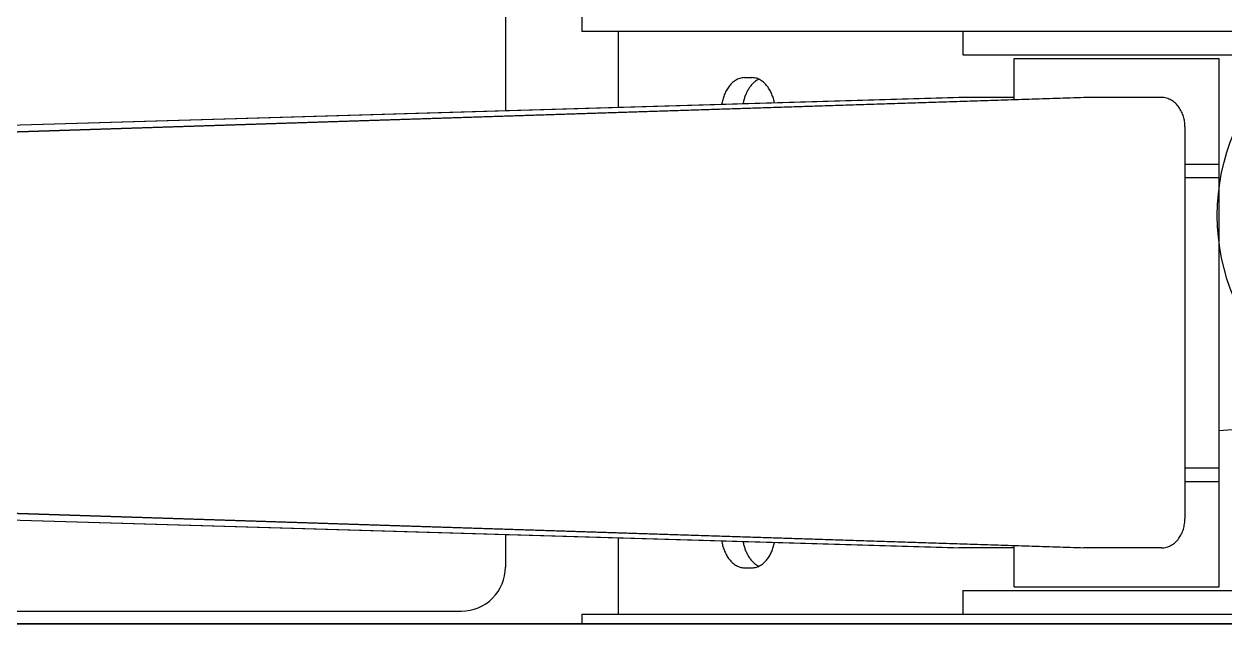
# Model space of a CAD drawing. Extents: x -121210 to 57230, y 84783 to 157800.
# Drawn here: x -101536 to -100656, y 146917 to 147358 of the extents above; entities that cross this region are included whole.
import ezdxf

# ---------------------------------------------------------------- set-up
doc = ezdxf.new("R2010")
doc.units = 0
doc.header["$MEASUREMENT"] = 0
doc.layers.get('0').update_dxf_attribs({"linetype": 'CONTINUOUS'})

# ---------------------------------------------------------------- blocks, each defined once
blk = doc.blocks.new('A$C09AE4EDA')
for p, q in [((4126.95, 1656.76), (4126.95, 1558.14)), ((4182.86, 1640.09), (4182.86, 1616.44)), ((4674.48, 1616.44), (4182.86, 1616.44)), ((4209.73, 1616.44), (4209.73, 1560.58)), ((4462.39, 1616.44), (4462.39, 1599.24)), ((4462.39, 1599.24), (4661.28, 1599.24)), ((4500.01, 1596.55), (4650.53, 1596.55)), ((4500.02, 1566.4), (4500.02, 1596.55)), ((4650.53, 1209.51), (4650.53, 1596.55)), ((4302.24, 1582.57), (4307.8, 1582.57)), ((4459.46, 1568.06), (3320.96, 1534.56)), ((4464, 1568.06), (3325.51, 1534.56)), ((4551.16, 1568.06), (3516.11, 1534.56)), ((4556.29, 1568.06), (3521.24, 1534.56)), ((4500.02, 1568.06), (4459.45, 1568.06)), ((4608.06, 1568.06), (4551.16, 1568.06)), ((4625.31, 1546.56), (4625.31, 1259.5)), ((4625.31, 1519.26), (4650.53, 1519.26)), ((4625.31, 1509.31), (4650.53, 1509.31)), ((4625.31, 1296.75), (4650.53, 1296.75)), ((4625.31, 1286.81), (4650.53, 1286.81)), ((3320.96, 1271.5), (4459.45, 1238)), ((3325.51, 1271.5), (4464, 1238)), ((3516.11, 1271.5), (4551.16, 1238)), ((3521.24, 1271.5), (4556.29, 1238)), ((4126.95, 1247.78), (4126.95, 1224.02)), ((4209.73, 1245.35), (4209.73, 1189.62)), ((4500.02, 1238), (4459.45, 1238)), ((4500.02, 1209.51), (4500.02, 1239.65)), ((4608.06, 1238), (4551.16, 1238)), ((4302.24, 1223.48), (4307.8, 1223.48)), ((4462.39, 1206.82), (4661.28, 1206.82)), ((4462.39, 1206.82), (4462.39, 1189.62)), ((4500.01, 1209.51), (4650.53, 1209.51)), ((3509.29, 1191.77), (4094.7, 1191.77)), ((4182.86, 1189.62), (4967.48, 1189.62)), ((4182.86, 1189.62), (4182.86, 1182.42)), ((3508.11, 1182.42), (4194.04, 1182.42)), ((3508.11, 1182.42), (4194.04, 1182.42)), ((3520.21, 1182.63), (4182.86, 1182.63)), ((4127.38, 1182.42), (3521.6, 1182.42)), ((3537.14, 1182.42), (4003.74, 1182.42)), ((3537.14, 1182.42), (4003.74, 1182.42)), ((3651.1, 1182.42), (4098.35, 1182.42)), ((3651.1, 1182.42), (4098.35, 1182.42)), ((3901.92, 1182.42), (3696.66, 1182.42)), ((4226.64, 1182.42), (3901.92, 1182.42)), ((4158.65, 1182.42), (4127.38, 1182.42)), ((4464.64, 1182.42), (4158.65, 1182.42)), ((4226.64, 1182.42), (4567.58, 1182.42)), ((4464.64, 1182.42), (4573.14, 1182.42)), ((4567.58, 1182.42), (4911.17, 1182.42)), ((4595.57, 1182.42), (4573.14, 1182.42)), ((4725.2, 1182.42), (4577.61, 1182.42)), ((4595.57, 1182.42), (4675.72, 1182.42))]:
    blk.add_line(p, q)
for points in [[(4302.24, 1582.57, 0.038513), (4300.51, 1582.44, 0.036816), (4298.82, 1582.05, 0.034127), (4297.21, 1581.42, 0.031116), (4295.69, 1580.59, 0.027956), (4294.27, 1579.58, 0.024961), (4292.97, 1578.42, 0.022029), (4291.79, 1577.16, 0.019885), (4290.71, 1575.8, 0.018039), (4289.73, 1574.35, 0.016477), (4288.86, 1572.84, 0.015046), (4288.09, 1571.29, 0.014027), (4287.4, 1569.68, 0.013311), (4286.8, 1568.02, 0.01257), (4286.28, 1566.33, 0.011886), (4285.85, 1564.63, 0.011426), (4285.5, 1562.92)], [(4312.82, 1581.43, 0.025117), (4311.6, 1580.79, 0.0231), (4310.44, 1580.02, 0.021129), (4309.35, 1579.16, 0.018973), (4308.35, 1578.22, 0.017455), (4307.41, 1577.21, 0.016084), (4306.54, 1576.13, 0.014865), (4305.73, 1575, 0.013794), (4304.99, 1573.81, 0.01286), (4304.31, 1572.59, 0.011954), (4303.7, 1571.35, 0.011284), (4303.15, 1570.08, 0.010812), (4302.64, 1568.77, 0.010392), (4302.19, 1567.42, 0.01002), (4301.79, 1566.05, 0.009461), (4301.45, 1564.7, 0.009165), (4301.17, 1563.33)], [(4324.33, 1563.95, 0.011184), (4323.95, 1565.58, 0.011669), (4323.5, 1567.2, 0.012271), (4322.97, 1568.79, 0.013008), (4322.36, 1570.35, 0.013906), (4321.67, 1571.88, 0.014993), (4320.89, 1573.37, 0.016305), (4320.01, 1574.81, 0.017882), (4319.04, 1576.18, 0.019768), (4317.98, 1577.48, 0.021995), (4316.8, 1578.68, 0.024577), (4315.52, 1579.77, 0.027469), (4314.14, 1580.72, 0.030527), (4312.65, 1581.5, 0.033463), (4311.08, 1582.09, 0.035841), (4309.44, 1582.45, 0.037125), (4307.77, 1582.57)], [(4625.31, 1546.56, 0.017873), (4625.24, 1548.47, 0.017976), (4625.04, 1550.36, 0.01828), (4624.7, 1552.24, 0.018745), (4624.22, 1554.09, 0.019382), (4623.6, 1555.89, 0.020199), (4622.84, 1557.64, 0.021209), (4621.94, 1559.32, 0.022421), (4620.9, 1560.92, 0.023836), (4619.71, 1562.42, 0.025444), (4618.38, 1563.79, 0.027206), (4616.91, 1565.01, 0.029053), (4615.32, 1566.06, 0.030866), (4613.61, 1566.91, 0.03248), (4611.81, 1567.54, 0.033705), (4609.95, 1567.93, 0.034117), (4608.06, 1568.06)], [(4608.06, 1238, 0.034147), (4609.95, 1238.13, 0.033562), (4611.81, 1238.51, 0.032174), (4613.59, 1239.13, 0.030533), (4615.28, 1239.97, 0.028902), (4616.87, 1241.01, 0.027168), (4618.33, 1242.22, 0.025462), (4619.66, 1243.59, 0.023638), (4620.84, 1245.06, 0.022624), (4621.9, 1246.66, 0.021248), (4622.81, 1248.34, 0.020236), (4623.57, 1250.09, 0.019415), (4624.2, 1251.89, 0.018775), (4624.68, 1253.74, 0.018304), (4625.03, 1255.61, 0.018136), (4625.24, 1257.53, 0.017917), (4625.31, 1259.44)], [(4285.48, 1243.26, 0.01139), (4285.83, 1241.54, 0.011844), (4286.25, 1239.84, 0.01242), (4286.76, 1238.17, 0.013137), (4287.35, 1236.52, 0.01402), (4288.03, 1234.9, 0.015101), (4288.8, 1233.33, 0.016419), (4289.67, 1231.81, 0.018019), (4290.64, 1230.35, 0.019951), (4291.72, 1228.96, 0.022261), (4292.92, 1227.68, 0.024973), (4294.23, 1226.51, 0.028057), (4295.65, 1225.49, 0.031372), (4297.19, 1224.65, 0.034607), (4298.82, 1224.01, 0.037267), (4300.52, 1223.62, 0.038733), (4302.27, 1223.48)], [(4301.18, 1242.65, 0.009111), (4301.47, 1241.29, 0.009407), (4301.81, 1239.94, 0.009764), (4302.2, 1238.61, 0.010188), (4302.64, 1237.29, 0.010691), (4303.14, 1236, 0.011282), (4303.69, 1234.72, 0.011975), (4304.31, 1233.48, 0.012785), (4304.98, 1232.26, 0.013732), (4305.72, 1231.08, 0.014834), (4306.52, 1229.95, 0.01611), (4307.4, 1228.87, 0.017579), (4308.34, 1227.84, 0.019249), (4309.35, 1226.89, 0.021113), (4310.44, 1226.03, 0.023136), (4311.6, 1225.27, 0.025234), (4312.83, 1224.62)], [(4307.8, 1223.48, 0.036712), (4309.45, 1223.61, 0.03521), (4311.06, 1223.96, 0.032827), (4312.6, 1224.53, 0.030143), (4314.06, 1225.29, 0.027272), (4315.44, 1226.22, 0.024499), (4316.71, 1227.29, 0.021684), (4317.86, 1228.46, 0.019648), (4318.93, 1229.72, 0.017869), (4319.89, 1231.07, 0.016343), (4320.77, 1232.49, 0.01505), (4321.56, 1233.95, 0.013782), (4322.25, 1235.45, 0.013078), (4322.87, 1237, 0.012463), (4323.42, 1238.6, 0.011802), (4323.89, 1240.22, 0.011197), (4324.27, 1241.84)], [(3639.65, 1182.42, -0.000632), (3653.02, 1182.42, -0.000632), (3666.39, 1182.42, -0.000633), (3679.76, 1182.42, -0.000634), (3693.13, 1182.42, -0.000635), (3706.5, 1182.42, -0.000636), (3719.86, 1182.42, -0.000637), (3733.23, 1182.42, -0.000638), (3746.6, 1182.42, -0.000639), (3759.97, 1182.42, -0.00064), (3773.34, 1182.42, -0.000641), (3786.71, 1182.42, -0.000642), (3800.08, 1182.42)], [(3800.08, 1182.42, -0.00069), (3814.44, 1182.42, -0.000691), (3828.81, 1182.42, -0.000692), (3843.17, 1182.42, -0.000693), (3857.53, 1182.42, -0.000694), (3871.9, 1182.42, -0.000695), (3886.26, 1182.42, -0.000696), (3900.62, 1182.41, -0.000697), (3914.99, 1182.4, -0.000698), (3929.35, 1182.4, -0.000699), (3943.72, 1182.4, -0.0007), (3958.08, 1182.4, -0.000701), (3972.44, 1182.4, -0.000702), (3986.81, 1182.4, -0.000703), (4001.17, 1182.4, -0.000703), (4015.53, 1182.4, -0.000704), (4029.9, 1182.4, -0.000705), (4044.26, 1182.4, -0.000706), (4058.62, 1182.4, -0.000707), (4072.99, 1182.4, -0.000708), (4087.35, 1182.4, -0.000709), (4101.72, 1182.4, -0.000709), (4116.08, 1182.4, -0.00071), (4130.44, 1182.4, -0.000711), (4144.81, 1182.4, -0.000712), (4159.17, 1182.4, -0.000713), (4173.53, 1182.4, -0.000713), (4187.9, 1182.4, -0.000714), (4202.26, 1182.4, -0.000715), (4216.62, 1182.4, -0.000716), (4230.99, 1182.4, -0.000716), (4245.35, 1182.4, -0.000717), (4259.72, 1182.4, -0.000718), (4274.08, 1182.4, -0.000718), (4288.44, 1182.4, -0.000719), (4302.81, 1182.4, -0.00072), (4317.17, 1182.4, -0.00072), (4331.53, 1182.4, -0.000721), (4345.9, 1182.4, -0.000722), (4360.26, 1182.4, -0.000722), (4374.62, 1182.4, -0.000723), (4388.99, 1182.4, -0.000723), (4403.35, 1182.4, -0.000724), (4417.72, 1182.4, -0.000725), (4432.08, 1182.4, -0.000725), (4446.44, 1182.4, -0.000726), (4460.81, 1182.4, -0.000726), (4475.17, 1182.4, -0.000727), (4489.53, 1182.4, -0.000727), (4503.9, 1182.4, -0.000728), (4518.26, 1182.4, -0.000728), (4532.63, 1182.4, -0.000729), (4546.99, 1182.4, -0.000729), (4561.35, 1182.4, -0.00073), (4575.72, 1182.4, -0.00073), (4590.08, 1182.4, -0.000731), (4604.44, 1182.4, -0.000731), (4618.81, 1182.4, -0.000731), (4633.17, 1182.4, -0.000732), (4647.53, 1182.4, -0.000732), (4661.9, 1182.4, -0.000733)]]:
    blk.add_lwpolyline(points, format="xyb")
blk.add_lwpolyline([(4577.61, 1182.42), (4155.35, 1182.42), (3733.09, 1182.42)])
for points in [[(4003.74, 1182.42, -0.000082), (4005.41, 1182.42, -0.000082), (4007.07, 1182.42, -0.000082), (4008.74, 1182.42, -0.000082), (4010.41, 1182.42, -0.000082), (4012.07, 1182.42, -0.000082), (4013.74, 1182.42, -0.000082), (4015.41, 1182.42, -0.000082), (4017.07, 1182.42, -0.000082), (4018.74, 1182.42, -0.000082), (4020.41, 1182.42, -0.000082), (4022.07, 1182.42, -0.000082), (4023.74, 1182.42, -0.000082), (4025.4, 1182.42, -0.000082), (4027.07, 1182.42, -0.000083), (4028.76, 1182.42, -0.000082), (4030.42, 1182.42, -0.000082), (4032.09, 1182.42, -0.00008), (4033.72, 1182.42, 0.000082), (4032.05, 1182.42, 0.000082), (4030.39, 1182.42, 0.000082), (4028.72, 1182.42, 0.000082), (4027.05, 1182.42, 0.000082), (4025.39, 1182.42, 0.000082), (4023.72, 1182.42, 0.000082), (4022.06, 1182.42, 0.000082), (4020.39, 1182.42, 0.000082), (4018.72, 1182.42, 0.000082), (4017.06, 1182.42, 0.000082), (4015.39, 1182.42, 0.000082), (4013.72, 1182.42, 0.000082), (4012.06, 1182.42, 0.000082), (4010.39, 1182.42, 0.000082), (4008.72, 1182.42, 0.000082), (4007.06, 1182.42, 0.000082), (4005.39, 1182.42, 0.000081)], [(4098.35, 1182.42, -0.000082), (4100.02, 1182.42, -0.000082), (4101.68, 1182.42, -0.000082), (4103.35, 1182.42, -0.000082), (4105.02, 1182.42, -0.000082), (4106.68, 1182.42, -0.000082), (4108.35, 1182.42, -0.000082), (4110.02, 1182.42, -0.000082), (4111.68, 1182.42, -0.000082), (4113.35, 1182.42, -0.000082), (4115.02, 1182.42, -0.000082), (4116.68, 1182.42, -0.000082), (4118.35, 1182.42, -0.000082), (4120.02, 1182.42, -0.000082), (4121.68, 1182.42, -0.000083), (4123.37, 1182.42, -0.000082), (4125.03, 1182.42, -0.000082), (4126.7, 1182.42, -0.000081), (4128.33, 1182.42, 0.000082), (4126.66, 1182.42, 0.000082), (4125, 1182.42, 0.000082), (4123.33, 1182.42, 0.000082), (4121.67, 1182.42, 0.000082), (4120, 1182.42, 0.000082), (4118.33, 1182.42, 0.000082), (4116.67, 1182.42, 0.000082), (4115, 1182.42, 0.000082), (4113.33, 1182.42, 0.000082), (4111.67, 1182.42, 0.000082), (4110, 1182.42, 0.000082), (4108.33, 1182.42, 0.000082), (4106.67, 1182.42, 0.000082), (4105, 1182.42, 0.000082), (4103.33, 1182.42, 0.000082), (4101.67, 1182.42, 0.000082), (4100, 1182.42, 0.000081)], [(4194.04, 1182.42, -0.000083), (4195.7, 1182.42, -0.000083), (4197.37, 1182.42, -0.000083), (4199.03, 1182.42, -0.000083), (4200.7, 1182.42, -0.000083), (4202.37, 1182.42, -0.000083), (4204.03, 1182.42, -0.000083), (4205.7, 1182.42, -0.000083), (4207.37, 1182.42, -0.000083), (4209.03, 1182.42, -0.000083), (4210.7, 1182.42, -0.000083), (4212.37, 1182.42, -0.000083), (4214.03, 1182.42, -0.000083), (4215.7, 1182.42, -0.000083), (4217.37, 1182.42, -0.000084), (4219.05, 1182.42, -0.000083), (4220.72, 1182.42, -0.000083), (4222.39, 1182.42, -0.000081), (4224.02, 1182.42, 0.000083), (4222.35, 1182.42, 0.000083), (4220.68, 1182.42, 0.000083), (4219.02, 1182.42, 0.000083), (4217.35, 1182.42, 0.000083), (4215.68, 1182.42, 0.000083), (4214.02, 1182.42, 0.000083), (4212.35, 1182.42, 0.000083), (4210.68, 1182.42, 0.000083), (4209.02, 1182.42, 0.000083), (4207.35, 1182.42, 0.000083), (4205.68, 1182.42, 0.000083), (4204.02, 1182.42, 0.000083), (4202.35, 1182.42, 0.000083), (4200.68, 1182.42, 0.000083), (4199.02, 1182.42, 0.000083), (4197.35, 1182.42, 0.000083), (4195.69, 1182.42, 0.000082)]]:
    blk.add_lwpolyline(points, format="xyb", close=True)
blk.add_circle((4804.97, 1481.62), 155.89)
for centre, radius, start, end in [((4661.28, 1247.14), 77.41, 312.0075, 97.98416), ((4094.7, 1224.02), 32.25, 269.99999, 0)]:
    blk.add_arc(centre, radius, start, end)

msp = doc.modelspace()

# ---------------------------------------------------------------- block references
msp.add_blockref('A$C09AE4EDA', (-105309.79, 145736.59))

doc.saveas('drawing.dxf')
